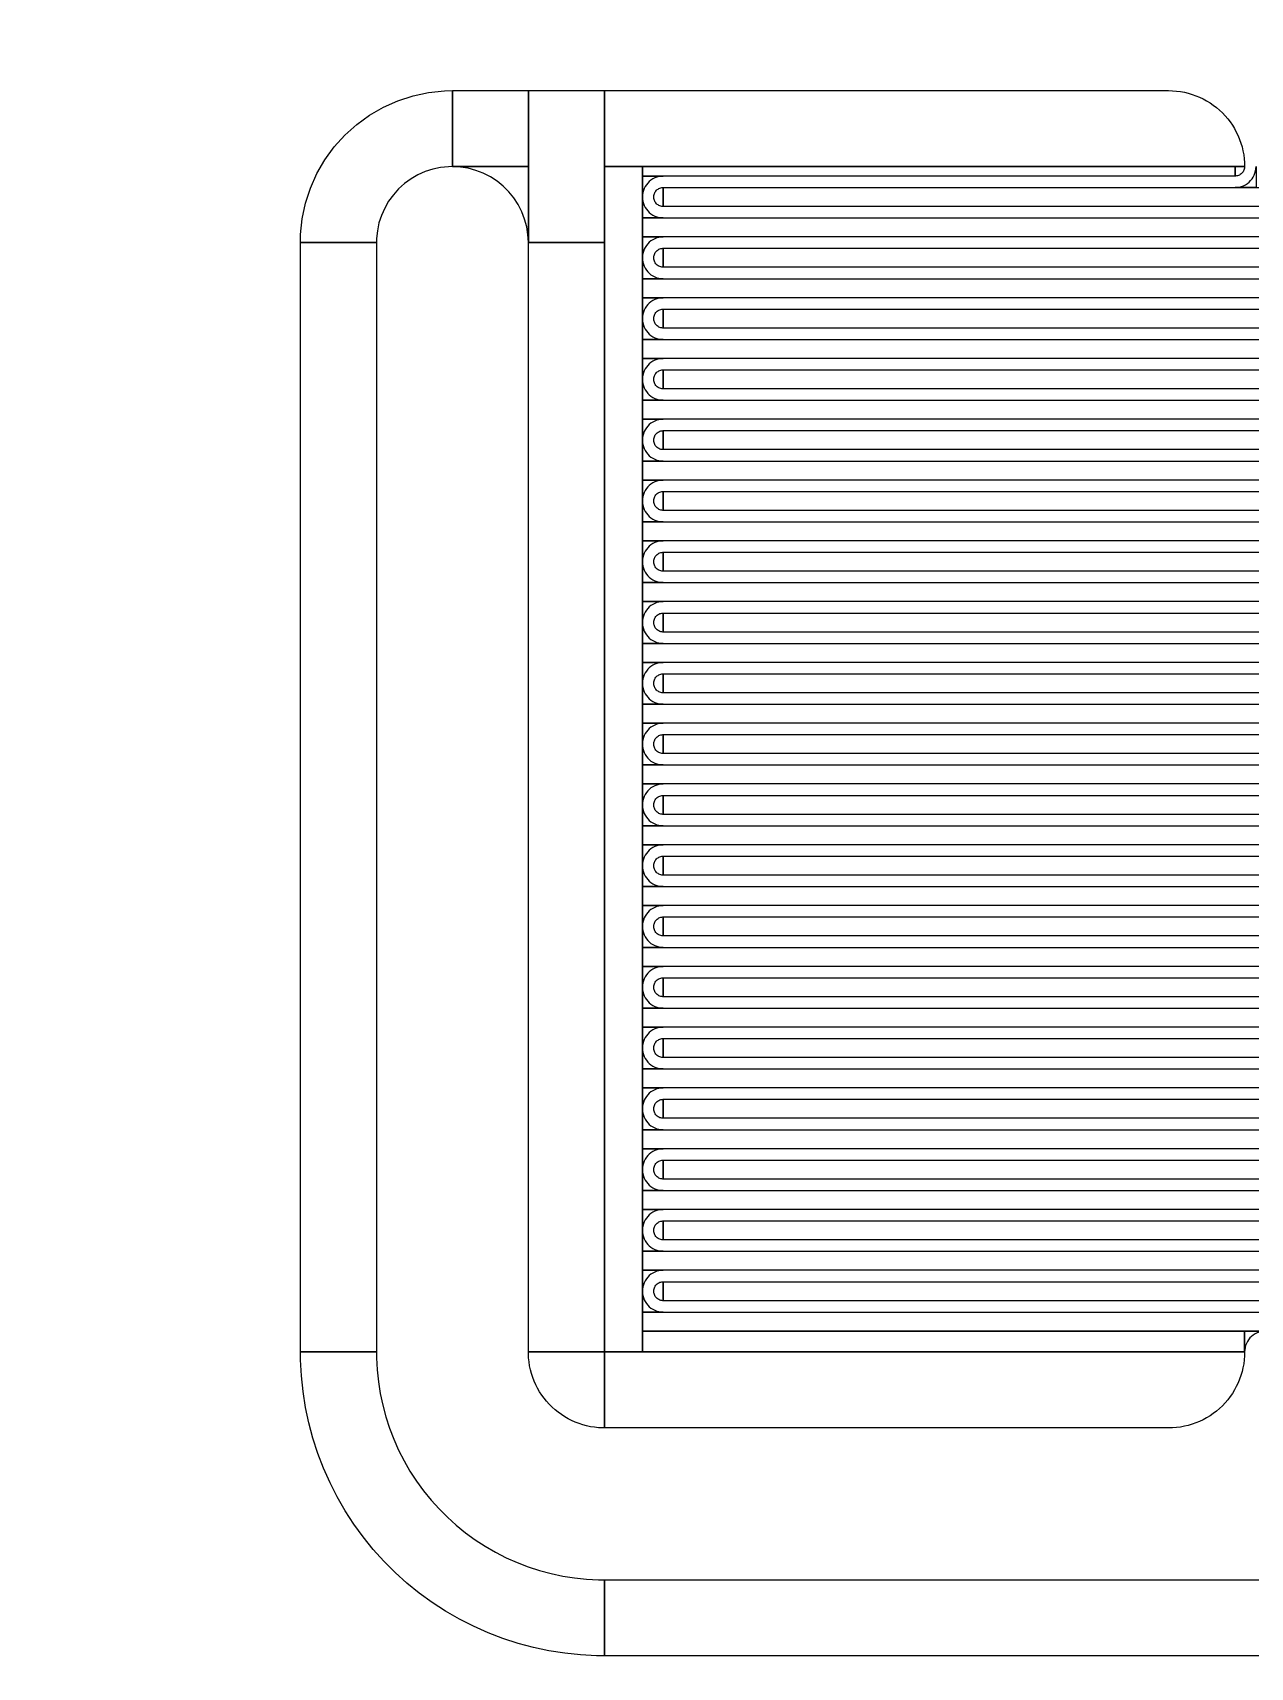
# Model space of a CAD drawing. Extents: x -50000 to 50000, y -50000 to 50000.
# Drawn here: x -33020.5 to -32700, y 18208 to 18638.2 of the extents above; entities that cross this region are included whole.
import ezdxf

# ---------------------------------------------------------------- set-up
doc = ezdxf.new("R2010")
doc.units = 0
doc.layers.add('FRAME', color=14, linetype='CONTINUOUS')
doc.layers.add('XOR4', color=17, linetype='CONTINUOUS')

# ---------------------------------------------------------------- blocks, each defined once
blk = doc.blocks.new('CHIP_RESONATOR')
at = {"layer": 'XOR4'}
for points in [[(2950, 4083), (2950.055, 4085.093), (2950.492, 4089.257), (2951.363, 4093.353), (2952.657, 4097.335), (2954.36, 4101.16), (2956.453, 4104.786), (2958.914, 4108.173), (2961.716, 4111.284), (2964.827, 4114.086), (2968.214, 4116.547), (2971.84, 4118.64), (2975.665, 4120.343), (2979.647, 4121.637), (2983.743, 4122.508), (2987.907, 4122.945), (2990, 4123), (2990, 4103), (2988.953, 4102.973), (2986.871, 4102.754), (2984.824, 4102.319), (2982.833, 4101.672), (2980.92, 4100.82), (2979.107, 4099.773), (2977.414, 4098.543), (2975.858, 4097.142), (2974.457, 4095.586), (2973.227, 4093.893), (2972.18, 4092.08), (2971.328, 4090.167), (2970.681, 4088.176), (2970.246, 4086.129), (2970.027, 4084.047), (2970, 4083)], [(2990, 4103), (2990, 4123), (3010, 4123), (3010, 4103)], [(3010, 4083), (3010, 4123), (3030, 4123), (3030, 4083)], [(3030, 4103), (3030, 4123), (3178.5, 4123), (3179.547, 4122.973), (3180.591, 4122.89), (3181.629, 4122.754), (3182.658, 4122.563), (3183.676, 4122.319), (3184.68, 4122.021), (3185.667, 4121.672), (3186.635, 4121.271), (3187.58, 4120.82), (3188.5, 4120.321), (3189.393, 4119.773), (3190.256, 4119.18), (3191.086, 4118.543), (3191.883, 4117.863), (3192.642, 4117.142), (3193.363, 4116.383), (3194.043, 4115.586), (3194.68, 4114.756), (3195.273, 4113.893), (3195.821, 4113), (3196.32, 4112.08), (3196.771, 4111.135), (3197.172, 4110.167), (3197.521, 4109.18), (3197.819, 4108.176), (3198.063, 4107.158), (3198.254, 4106.129), (3198.39, 4105.091), (3198.473, 4104.047), (3198.5, 4103)], [(3010, 4083), (3009.89, 4085.091), (3009.563, 4087.158), (3009.021, 4089.18), (3008.271, 4091.135), (3007.321, 4093), (3006.18, 4094.756), (3004.863, 4096.383), (3003.383, 4097.863), (3001.756, 4099.18), (3000, 4100.321), (2998.135, 4101.271), (2996.18, 4102.021), (2994.158, 4102.563), (2992.091, 4102.89), (2990, 4103), (3010, 4103)], [(3030, 3791), (3030, 4103), (3040, 4103), (3040, 3791)], [(3040, 4100.5), (3040, 4103), (3196, 4103), (3196, 4100.5)], [(3040, 4095), (3040, 4100.5), (3045.5, 4100.5), (3044.925, 4100.47), (3044.356, 4100.38), (3043.8, 4100.231), (3043.263, 4100.025), (3042.75, 4099.763), (3042.267, 4099.45), (3041.82, 4099.087), (3041.413, 4098.68), (3041.05, 4098.233), (3040.737, 4097.75), (3040.475, 4097.237), (3040.269, 4096.7), (3040.12, 4096.144), (3040.03, 4095.575)], [(3196, 4100.5), (3196, 4103), (3198.5, 4103), (3198.497, 4102.869), (3198.469, 4102.609), (3198.415, 4102.353), (3198.334, 4102.104), (3198.228, 4101.865), (3198.097, 4101.638), (3197.943, 4101.427), (3197.768, 4101.232), (3197.573, 4101.057), (3197.362, 4100.903), (3197.135, 4100.772), (3196.896, 4100.666), (3196.647, 4100.585), (3196.391, 4100.531), (3196.131, 4100.503)], [(3196, 4097.5), (3196.575, 4097.53), (3197.144, 4097.62), (3197.7, 4097.769), (3198.237, 4097.975), (3198.75, 4098.237), (3199.233, 4098.55), (3199.68, 4098.913), (3200.087, 4099.32), (3200.45, 4099.767), (3200.763, 4100.25), (3201.025, 4100.763), (3201.231, 4101.3), (3201.38, 4101.856), (3201.47, 4102.425), (3201.5, 4103), (3201.5, 4097.5)], [(3045.5, 4092.5), (3045.369, 4092.503), (3045.109, 4092.531), (3044.853, 4092.585), (3044.604, 4092.666), (3044.365, 4092.772), (3044.138, 4092.903), (3043.927, 4093.057), (3043.732, 4093.232), (3043.557, 4093.427), (3043.403, 4093.638), (3043.272, 4093.865), (3043.166, 4094.104), (3043.085, 4094.353), (3043.031, 4094.609), (3043.003, 4094.869), (3043.003, 4095.131), (3043.031, 4095.391), (3043.085, 4095.647), (3043.166, 4095.896), (3043.272, 4096.135), (3043.403, 4096.362), (3043.557, 4096.573), (3043.732, 4096.768), (3043.927, 4096.943), (3044.138, 4097.097), (3044.365, 4097.228), (3044.604, 4097.334), (3044.853, 4097.415), (3045.109, 4097.469), (3045.369, 4097.497), (3045.5, 4097.5)], [(3045.5, 4092.5), (3045.5, 4097.5), (3360, 4097.5), (3360, 4092.5)], [(3040, 4089.5), (3040, 4095), (3040.03, 4094.425), (3040.12, 4093.856), (3040.269, 4093.3), (3040.475, 4092.763), (3040.737, 4092.25), (3041.05, 4091.767), (3041.413, 4091.32), (3041.82, 4090.913), (3042.267, 4090.55), (3042.75, 4090.237), (3043.263, 4089.975), (3043.8, 4089.769), (3044.356, 4089.62), (3044.925, 4089.53), (3045.5, 4089.5)], [(3040, 4084.5), (3040, 4089.5), (3354.5, 4089.5), (3354.5, 4084.5)], [(3040, 4079), (3040, 4084.5), (3045.5, 4084.5), (3044.925, 4084.47), (3044.356, 4084.38), (3043.8, 4084.231), (3043.263, 4084.025), (3042.75, 4083.763), (3042.267, 4083.45), (3041.82, 4083.087), (3041.413, 4082.68), (3041.05, 4082.233), (3040.737, 4081.75), (3040.475, 4081.237), (3040.269, 4080.7), (3040.12, 4080.144), (3040.03, 4079.575)], [(2950, 3791), (2950, 4083), (2970, 4083), (2970, 3791)], [(3010, 3791), (3010, 4083), (3030, 4083), (3030, 3791)], [(3040, 4073.5), (3040, 4079), (3040.03, 4078.425), (3040.12, 4077.856), (3040.269, 4077.3), (3040.475, 4076.763), (3040.737, 4076.25), (3041.05, 4075.767), (3041.413, 4075.32), (3041.82, 4074.913), (3042.267, 4074.55), (3042.75, 4074.237), (3043.263, 4073.975), (3043.8, 4073.769), (3044.356, 4073.62), (3044.925, 4073.53), (3045.5, 4073.5)], [(3045.5, 4076.5), (3045.369, 4076.503), (3045.109, 4076.531), (3044.853, 4076.585), (3044.604, 4076.666), (3044.365, 4076.772), (3044.138, 4076.903), (3043.927, 4077.057), (3043.732, 4077.232), (3043.557, 4077.427), (3043.403, 4077.638), (3043.272, 4077.865), (3043.166, 4078.104), (3043.085, 4078.353), (3043.031, 4078.609), (3043.003, 4078.869), (3043.003, 4079.131), (3043.031, 4079.391), (3043.085, 4079.647), (3043.166, 4079.896), (3043.272, 4080.135), (3043.403, 4080.362), (3043.557, 4080.573), (3043.732, 4080.768), (3043.927, 4080.943), (3044.138, 4081.097), (3044.365, 4081.228), (3044.604, 4081.334), (3044.853, 4081.415), (3045.109, 4081.469), (3045.369, 4081.497), (3045.5, 4081.5)], [(3045.5, 4076.5), (3045.5, 4081.5), (3360, 4081.5), (3360, 4076.5)], [(3040, 4068.5), (3040, 4073.5), (3354.5, 4073.5), (3354.5, 4068.5)], [(3040, 4063), (3040, 4068.5), (3045.5, 4068.5), (3044.925, 4068.47), (3044.356, 4068.38), (3043.8, 4068.231), (3043.263, 4068.025), (3042.75, 4067.763), (3042.267, 4067.45), (3041.82, 4067.087), (3041.413, 4066.68), (3041.05, 4066.233), (3040.737, 4065.75), (3040.475, 4065.237), (3040.269, 4064.7), (3040.12, 4064.144), (3040.03, 4063.575)], [(3040, 4057.5), (3040, 4063), (3040.03, 4062.425), (3040.12, 4061.856), (3040.269, 4061.3), (3040.475, 4060.763), (3040.737, 4060.25), (3041.05, 4059.767), (3041.413, 4059.32), (3041.82, 4058.913), (3042.267, 4058.55), (3042.75, 4058.237), (3043.263, 4057.975), (3043.8, 4057.769), (3044.356, 4057.62), (3044.925, 4057.53), (3045.5, 4057.5)], [(3045.5, 4060.5), (3045.369, 4060.503), (3045.109, 4060.531), (3044.853, 4060.585), (3044.604, 4060.666), (3044.365, 4060.772), (3044.138, 4060.903), (3043.927, 4061.057), (3043.732, 4061.232), (3043.557, 4061.427), (3043.403, 4061.638), (3043.272, 4061.865), (3043.166, 4062.104), (3043.085, 4062.353), (3043.031, 4062.609), (3043.003, 4062.869), (3043.003, 4063.131), (3043.031, 4063.391), (3043.085, 4063.647), (3043.166, 4063.896), (3043.272, 4064.135), (3043.403, 4064.362), (3043.557, 4064.573), (3043.732, 4064.768), (3043.927, 4064.943), (3044.138, 4065.097), (3044.365, 4065.228), (3044.604, 4065.334), (3044.853, 4065.415), (3045.109, 4065.469), (3045.369, 4065.497), (3045.5, 4065.5)], [(3045.5, 4060.5), (3045.5, 4065.5), (3360, 4065.5), (3360, 4060.5)], [(3040, 4052.5), (3040, 4057.5), (3354.5, 4057.5), (3354.5, 4052.5)], [(3040, 4047), (3040, 4052.5), (3045.5, 4052.5), (3044.925, 4052.47), (3044.356, 4052.38), (3043.8, 4052.231), (3043.263, 4052.025), (3042.75, 4051.763), (3042.267, 4051.45), (3041.82, 4051.087), (3041.413, 4050.68), (3041.05, 4050.233), (3040.737, 4049.75), (3040.475, 4049.237), (3040.269, 4048.7), (3040.12, 4048.144), (3040.03, 4047.575)], [(3045.5, 4044.5), (3045.369, 4044.503), (3045.109, 4044.531), (3044.853, 4044.585), (3044.604, 4044.666), (3044.365, 4044.772), (3044.138, 4044.903), (3043.927, 4045.057), (3043.732, 4045.232), (3043.557, 4045.427), (3043.403, 4045.638), (3043.272, 4045.865), (3043.166, 4046.104), (3043.085, 4046.353), (3043.031, 4046.609), (3043.003, 4046.869), (3043.003, 4047.131), (3043.031, 4047.391), (3043.085, 4047.647), (3043.166, 4047.896), (3043.272, 4048.135), (3043.403, 4048.362), (3043.557, 4048.573), (3043.732, 4048.768), (3043.927, 4048.943), (3044.138, 4049.097), (3044.365, 4049.228), (3044.604, 4049.334), (3044.853, 4049.415), (3045.109, 4049.469), (3045.369, 4049.497), (3045.5, 4049.5)], [(3045.5, 4044.5), (3045.5, 4049.5), (3360, 4049.5), (3360, 4044.5)], [(3040, 4041.5), (3040, 4047), (3040.03, 4046.425), (3040.12, 4045.856), (3040.269, 4045.3), (3040.475, 4044.763), (3040.737, 4044.25), (3041.05, 4043.767), (3041.413, 4043.32), (3041.82, 4042.913), (3042.267, 4042.55), (3042.75, 4042.237), (3043.263, 4041.975), (3043.8, 4041.769), (3044.356, 4041.62), (3044.925, 4041.53), (3045.5, 4041.5)], [(3040, 4036.5), (3040, 4041.5), (3354.5, 4041.5), (3354.5, 4036.5)], [(3040, 4031), (3040, 4036.5), (3045.5, 4036.5), (3044.925, 4036.47), (3044.356, 4036.38), (3043.8, 4036.231), (3043.263, 4036.025), (3042.75, 4035.763), (3042.267, 4035.45), (3041.82, 4035.087), (3041.413, 4034.68), (3041.05, 4034.233), (3040.737, 4033.75), (3040.475, 4033.237), (3040.269, 4032.7), (3040.12, 4032.144), (3040.03, 4031.575)], [(3045.5, 4028.5), (3045.369, 4028.503), (3045.109, 4028.531), (3044.853, 4028.585), (3044.604, 4028.666), (3044.365, 4028.772), (3044.138, 4028.903), (3043.927, 4029.057), (3043.732, 4029.232), (3043.557, 4029.427), (3043.403, 4029.638), (3043.272, 4029.865), (3043.166, 4030.104), (3043.085, 4030.353), (3043.031, 4030.609), (3043.003, 4030.869), (3043.003, 4031.131), (3043.031, 4031.391), (3043.085, 4031.647), (3043.166, 4031.896), (3043.272, 4032.135), (3043.403, 4032.362), (3043.557, 4032.573), (3043.732, 4032.768), (3043.927, 4032.943), (3044.138, 4033.097), (3044.365, 4033.228), (3044.604, 4033.334), (3044.853, 4033.415), (3045.109, 4033.469), (3045.369, 4033.497), (3045.5, 4033.5)], [(3045.5, 4028.5), (3045.5, 4033.5), (3360, 4033.5), (3360, 4028.5)], [(3040, 4025.5), (3040, 4031), (3040.03, 4030.425), (3040.12, 4029.856), (3040.269, 4029.3), (3040.475, 4028.763), (3040.737, 4028.25), (3041.05, 4027.767), (3041.413, 4027.32), (3041.82, 4026.913), (3042.267, 4026.55), (3042.75, 4026.237), (3043.263, 4025.975), (3043.8, 4025.769), (3044.356, 4025.62), (3044.925, 4025.53), (3045.5, 4025.5)], [(3040, 4020.5), (3040, 4025.5), (3354.5, 4025.5), (3354.5, 4020.5)], [(3040, 4015), (3040, 4020.5), (3045.5, 4020.5), (3044.925, 4020.47), (3044.356, 4020.38), (3043.8, 4020.231), (3043.263, 4020.025), (3042.75, 4019.763), (3042.267, 4019.45), (3041.82, 4019.087), (3041.413, 4018.68), (3041.05, 4018.233), (3040.737, 4017.75), (3040.475, 4017.237), (3040.269, 4016.7), (3040.12, 4016.144), (3040.03, 4015.575)], [(3040, 4009.5), (3040, 4015), (3040.03, 4014.425), (3040.12, 4013.856), (3040.269, 4013.3), (3040.475, 4012.763), (3040.737, 4012.25), (3041.05, 4011.767), (3041.413, 4011.32), (3041.82, 4010.913), (3042.267, 4010.55), (3042.75, 4010.237), (3043.263, 4009.975), (3043.8, 4009.769), (3044.356, 4009.62), (3044.925, 4009.53), (3045.5, 4009.5)], [(3045.5, 4012.5), (3045.369, 4012.503), (3045.109, 4012.531), (3044.853, 4012.585), (3044.604, 4012.666), (3044.365, 4012.772), (3044.138, 4012.903), (3043.927, 4013.057), (3043.732, 4013.232), (3043.557, 4013.427), (3043.403, 4013.638), (3043.272, 4013.865), (3043.166, 4014.104), (3043.085, 4014.353), (3043.031, 4014.609), (3043.003, 4014.869), (3043.003, 4015.131), (3043.031, 4015.391), (3043.085, 4015.647), (3043.166, 4015.896), (3043.272, 4016.135), (3043.403, 4016.362), (3043.557, 4016.573), (3043.732, 4016.768), (3043.927, 4016.943), (3044.138, 4017.097), (3044.365, 4017.228), (3044.604, 4017.334), (3044.853, 4017.415), (3045.109, 4017.469), (3045.369, 4017.497), (3045.5, 4017.5)], [(3045.5, 4012.5), (3045.5, 4017.5), (3360, 4017.5), (3360, 4012.5)], [(3040, 4004.5), (3040, 4009.5), (3354.5, 4009.5), (3354.5, 4004.5)], [(3040, 3999), (3040, 4004.5), (3045.5, 4004.5), (3044.925, 4004.47), (3044.356, 4004.38), (3043.8, 4004.231), (3043.263, 4004.025), (3042.75, 4003.763), (3042.267, 4003.45), (3041.82, 4003.087), (3041.413, 4002.68), (3041.05, 4002.233), (3040.737, 4001.75), (3040.475, 4001.237), (3040.269, 4000.7), (3040.12, 4000.144), (3040.03, 3999.575)], [(3045.5, 3996.5), (3045.369, 3996.503), (3045.109, 3996.531), (3044.853, 3996.585), (3044.604, 3996.666), (3044.365, 3996.772), (3044.138, 3996.903), (3043.927, 3997.057), (3043.732, 3997.232), (3043.557, 3997.427), (3043.403, 3997.638), (3043.272, 3997.865), (3043.166, 3998.104), (3043.085, 3998.353), (3043.031, 3998.609), (3043.003, 3998.869), (3043.003, 3999.131), (3043.031, 3999.391), (3043.085, 3999.647), (3043.166, 3999.896), (3043.272, 4000.135), (3043.403, 4000.362), (3043.557, 4000.573), (3043.732, 4000.768), (3043.927, 4000.943), (3044.138, 4001.097), (3044.365, 4001.228), (3044.604, 4001.334), (3044.853, 4001.415), (3045.109, 4001.469), (3045.369, 4001.497), (3045.5, 4001.5)], [(3045.5, 3996.5), (3045.5, 4001.5), (3360, 4001.5), (3360, 3996.5)], [(3040, 3993.5), (3040, 3999), (3040.03, 3998.425), (3040.12, 3997.856), (3040.269, 3997.3), (3040.475, 3996.763), (3040.737, 3996.25), (3041.05, 3995.767), (3041.413, 3995.32), (3041.82, 3994.913), (3042.267, 3994.55), (3042.75, 3994.237), (3043.263, 3993.975), (3043.8, 3993.769), (3044.356, 3993.62), (3044.925, 3993.53), (3045.5, 3993.5)], [(3040, 3988.5), (3040, 3993.5), (3354.5, 3993.5), (3354.5, 3988.5)], [(3040, 3983), (3040, 3988.5), (3045.5, 3988.5), (3044.925, 3988.47), (3044.356, 3988.38), (3043.8, 3988.231), (3043.263, 3988.025), (3042.75, 3987.763), (3042.267, 3987.45), (3041.82, 3987.087), (3041.413, 3986.68), (3041.05, 3986.233), (3040.737, 3985.75), (3040.475, 3985.237), (3040.269, 3984.7), (3040.12, 3984.144), (3040.03, 3983.575)], [(3045.5, 3980.5), (3045.369, 3980.503), (3045.109, 3980.531), (3044.853, 3980.585), (3044.604, 3980.666), (3044.365, 3980.772), (3044.138, 3980.903), (3043.927, 3981.057), (3043.732, 3981.232), (3043.557, 3981.427), (3043.403, 3981.638), (3043.272, 3981.865), (3043.166, 3982.104), (3043.085, 3982.353), (3043.031, 3982.609), (3043.003, 3982.869), (3043.003, 3983.131), (3043.031, 3983.391), (3043.085, 3983.647), (3043.166, 3983.896), (3043.272, 3984.135), (3043.403, 3984.362), (3043.557, 3984.573), (3043.732, 3984.768), (3043.927, 3984.943), (3044.138, 3985.097), (3044.365, 3985.228), (3044.604, 3985.334), (3044.853, 3985.415), (3045.109, 3985.469), (3045.369, 3985.497), (3045.5, 3985.5)], [(3045.5, 3980.5), (3045.5, 3985.5), (3360, 3985.5), (3360, 3980.5)], [(3040, 3977.5), (3040, 3983), (3040.03, 3982.425), (3040.12, 3981.856), (3040.269, 3981.3), (3040.475, 3980.763), (3040.737, 3980.25), (3041.05, 3979.767), (3041.413, 3979.32), (3041.82, 3978.913), (3042.267, 3978.55), (3042.75, 3978.237), (3043.263, 3977.975), (3043.8, 3977.769), (3044.356, 3977.62), (3044.925, 3977.53), (3045.5, 3977.5)], [(3040, 3972.5), (3040, 3977.5), (3354.5, 3977.5), (3354.5, 3972.5)], [(3040, 3967), (3040, 3972.5), (3045.5, 3972.5), (3044.925, 3972.47), (3044.356, 3972.38), (3043.8, 3972.231), (3043.263, 3972.025), (3042.75, 3971.763), (3042.267, 3971.45), (3041.82, 3971.087), (3041.413, 3970.68), (3041.05, 3970.233), (3040.737, 3969.75), (3040.475, 3969.237), (3040.269, 3968.7), (3040.12, 3968.144), (3040.03, 3967.575)], [(3040, 3961.5), (3040, 3967), (3040.03, 3966.425), (3040.12, 3965.856), (3040.269, 3965.3), (3040.475, 3964.763), (3040.737, 3964.25), (3041.05, 3963.767), (3041.413, 3963.32), (3041.82, 3962.913), (3042.267, 3962.55), (3042.75, 3962.237), (3043.263, 3961.975), (3043.8, 3961.769), (3044.356, 3961.62), (3044.925, 3961.53), (3045.5, 3961.5)], [(3045.5, 3964.5), (3045.369, 3964.503), (3045.109, 3964.531), (3044.853, 3964.585), (3044.604, 3964.666), (3044.365, 3964.772), (3044.138, 3964.903), (3043.927, 3965.057), (3043.732, 3965.232), (3043.557, 3965.427), (3043.403, 3965.638), (3043.272, 3965.865), (3043.166, 3966.104), (3043.085, 3966.353), (3043.031, 3966.609), (3043.003, 3966.869), (3043.003, 3967.131), (3043.031, 3967.391), (3043.085, 3967.647), (3043.166, 3967.896), (3043.272, 3968.135), (3043.403, 3968.362), (3043.557, 3968.573), (3043.732, 3968.768), (3043.927, 3968.943), (3044.138, 3969.097), (3044.365, 3969.228), (3044.604, 3969.334), (3044.853, 3969.415), (3045.109, 3969.469), (3045.369, 3969.497), (3045.5, 3969.5)], [(3045.5, 3964.5), (3045.5, 3969.5), (3360, 3969.5), (3360, 3964.5)], [(3040, 3956.5), (3040, 3961.5), (3354.5, 3961.5), (3354.5, 3956.5)], [(3040, 3951), (3040, 3956.5), (3045.5, 3956.5), (3044.925, 3956.47), (3044.356, 3956.38), (3043.8, 3956.231), (3043.263, 3956.025), (3042.75, 3955.763), (3042.267, 3955.45), (3041.82, 3955.087), (3041.413, 3954.68), (3041.05, 3954.233), (3040.737, 3953.75), (3040.475, 3953.237), (3040.269, 3952.7), (3040.12, 3952.144), (3040.03, 3951.575)], [(3040, 3945.5), (3040, 3951), (3040.03, 3950.425), (3040.12, 3949.856), (3040.269, 3949.3), (3040.475, 3948.763), (3040.737, 3948.25), (3041.05, 3947.767), (3041.413, 3947.32), (3041.82, 3946.913), (3042.267, 3946.55), (3042.75, 3946.237), (3043.263, 3945.975), (3043.8, 3945.769), (3044.356, 3945.62), (3044.925, 3945.53), (3045.5, 3945.5)], [(3045.5, 3948.5), (3045.369, 3948.503), (3045.109, 3948.531), (3044.853, 3948.585), (3044.604, 3948.666), (3044.365, 3948.772), (3044.138, 3948.903), (3043.927, 3949.057), (3043.732, 3949.232), (3043.557, 3949.427), (3043.403, 3949.638), (3043.272, 3949.865), (3043.166, 3950.104), (3043.085, 3950.353), (3043.031, 3950.609), (3043.003, 3950.869), (3043.003, 3951.131), (3043.031, 3951.391), (3043.085, 3951.647), (3043.166, 3951.896), (3043.272, 3952.135), (3043.403, 3952.362), (3043.557, 3952.573), (3043.732, 3952.768), (3043.927, 3952.943), (3044.138, 3953.097), (3044.365, 3953.228), (3044.604, 3953.334), (3044.853, 3953.415), (3045.109, 3953.469), (3045.369, 3953.497), (3045.5, 3953.5)], [(3045.5, 3948.5), (3045.5, 3953.5), (3360, 3953.5), (3360, 3948.5)], [(3040, 3940.5), (3040, 3945.5), (3354.5, 3945.5), (3354.5, 3940.5)], [(3040, 3935), (3040, 3940.5), (3045.5, 3940.5), (3044.925, 3940.47), (3044.356, 3940.38), (3043.8, 3940.231), (3043.263, 3940.025), (3042.75, 3939.763), (3042.267, 3939.45), (3041.82, 3939.087), (3041.413, 3938.68), (3041.05, 3938.233), (3040.737, 3937.75), (3040.475, 3937.237), (3040.269, 3936.7), (3040.12, 3936.144), (3040.03, 3935.575)], [(3045.5, 3932.5), (3045.369, 3932.503), (3045.109, 3932.531), (3044.853, 3932.585), (3044.604, 3932.666), (3044.365, 3932.772), (3044.138, 3932.903), (3043.927, 3933.057), (3043.732, 3933.232), (3043.557, 3933.427), (3043.403, 3933.638), (3043.272, 3933.865), (3043.166, 3934.104), (3043.085, 3934.353), (3043.031, 3934.609), (3043.003, 3934.869), (3043.003, 3935.131), (3043.031, 3935.391), (3043.085, 3935.647), (3043.166, 3935.896), (3043.272, 3936.135), (3043.403, 3936.362), (3043.557, 3936.573), (3043.732, 3936.768), (3043.927, 3936.943), (3044.138, 3937.097), (3044.365, 3937.228), (3044.604, 3937.334), (3044.853, 3937.415), (3045.109, 3937.469), (3045.369, 3937.497), (3045.5, 3937.5)], [(3045.5, 3932.5), (3045.5, 3937.5), (3360, 3937.5), (3360, 3932.5)], [(3040, 3929.5), (3040, 3935), (3040.03, 3934.425), (3040.12, 3933.856), (3040.269, 3933.3), (3040.475, 3932.763), (3040.737, 3932.25), (3041.05, 3931.767), (3041.413, 3931.32), (3041.82, 3930.913), (3042.267, 3930.55), (3042.75, 3930.237), (3043.263, 3929.975), (3043.8, 3929.769), (3044.356, 3929.62), (3044.925, 3929.53), (3045.5, 3929.5)], [(3040, 3924.5), (3040, 3929.5), (3354.5, 3929.5), (3354.5, 3924.5)], [(3040, 3919), (3040, 3924.5), (3045.5, 3924.5), (3044.925, 3924.47), (3044.356, 3924.38), (3043.8, 3924.231), (3043.263, 3924.025), (3042.75, 3923.763), (3042.267, 3923.45), (3041.82, 3923.087), (3041.413, 3922.68), (3041.05, 3922.233), (3040.737, 3921.75), (3040.475, 3921.237), (3040.269, 3920.7), (3040.12, 3920.144), (3040.03, 3919.575)], [(3045.5, 3916.5), (3045.369, 3916.503), (3045.109, 3916.531), (3044.853, 3916.585), (3044.604, 3916.666), (3044.365, 3916.772), (3044.138, 3916.903), (3043.927, 3917.057), (3043.732, 3917.232), (3043.557, 3917.427), (3043.403, 3917.638), (3043.272, 3917.865), (3043.166, 3918.104), (3043.085, 3918.353), (3043.031, 3918.609), (3043.003, 3918.869), (3043.003, 3919.131), (3043.031, 3919.391), (3043.085, 3919.647), (3043.166, 3919.896), (3043.272, 3920.135), (3043.403, 3920.362), (3043.557, 3920.573), (3043.732, 3920.768), (3043.927, 3920.943), (3044.138, 3921.097), (3044.365, 3921.228), (3044.604, 3921.334), (3044.853, 3921.415), (3045.109, 3921.469), (3045.369, 3921.497), (3045.5, 3921.5)], [(3045.5, 3916.5), (3045.5, 3921.5), (3360, 3921.5), (3360, 3916.5)], [(3040, 3913.5), (3040, 3919), (3040.03, 3918.425), (3040.12, 3917.856), (3040.269, 3917.3), (3040.475, 3916.763), (3040.737, 3916.25), (3041.05, 3915.767), (3041.413, 3915.32), (3041.82, 3914.913), (3042.267, 3914.55), (3042.75, 3914.237), (3043.263, 3913.975), (3043.8, 3913.769), (3044.356, 3913.62), (3044.925, 3913.53), (3045.5, 3913.5)], [(3040, 3908.5), (3040, 3913.5), (3354.5, 3913.5), (3354.5, 3908.5)], [(3040, 3903), (3040, 3908.5), (3045.5, 3908.5), (3044.925, 3908.47), (3044.356, 3908.38), (3043.8, 3908.231), (3043.263, 3908.025), (3042.75, 3907.763), (3042.267, 3907.45), (3041.82, 3907.087), (3041.413, 3906.68), (3041.05, 3906.233), (3040.737, 3905.75), (3040.475, 3905.237), (3040.269, 3904.7), (3040.12, 3904.144), (3040.03, 3903.575)], [(3040, 3897.5), (3040, 3903), (3040.03, 3902.425), (3040.12, 3901.856), (3040.269, 3901.3), (3040.475, 3900.763), (3040.737, 3900.25), (3041.05, 3899.767), (3041.413, 3899.32), (3041.82, 3898.913), (3042.267, 3898.55), (3042.75, 3898.237), (3043.263, 3897.975), (3043.8, 3897.769), (3044.356, 3897.62), (3044.925, 3897.53), (3045.5, 3897.5)], [(3045.5, 3900.5), (3045.369, 3900.503), (3045.109, 3900.531), (3044.853, 3900.585), (3044.604, 3900.666), (3044.365, 3900.772), (3044.138, 3900.903), (3043.927, 3901.057), (3043.732, 3901.232), (3043.557, 3901.427), (3043.403, 3901.638), (3043.272, 3901.865), (3043.166, 3902.104), (3043.085, 3902.353), (3043.031, 3902.609), (3043.003, 3902.869), (3043.003, 3903.131), (3043.031, 3903.391), (3043.085, 3903.647), (3043.166, 3903.896), (3043.272, 3904.135), (3043.403, 3904.362), (3043.557, 3904.573), (3043.732, 3904.768), (3043.927, 3904.943), (3044.138, 3905.097), (3044.365, 3905.228), (3044.604, 3905.334), (3044.853, 3905.415), (3045.109, 3905.469), (3045.369, 3905.497), (3045.5, 3905.5)], [(3045.5, 3900.5), (3045.5, 3905.5), (3360, 3905.5), (3360, 3900.5)], [(3040, 3892.5), (3040, 3897.5), (3354.5, 3897.5), (3354.5, 3892.5)], [(3040, 3887), (3040, 3892.5), (3045.5, 3892.5), (3044.925, 3892.47), (3044.356, 3892.38), (3043.8, 3892.231), (3043.263, 3892.025), (3042.75, 3891.763), (3042.267, 3891.45), (3041.82, 3891.087), (3041.413, 3890.68), (3041.05, 3890.233), (3040.737, 3889.75), (3040.475, 3889.237), (3040.269, 3888.7), (3040.12, 3888.144), (3040.03, 3887.575)], [(3045.5, 3884.5), (3045.369, 3884.503), (3045.109, 3884.531), (3044.853, 3884.585), (3044.604, 3884.666), (3044.365, 3884.772), (3044.138, 3884.903), (3043.927, 3885.057), (3043.732, 3885.232), (3043.557, 3885.427), (3043.403, 3885.638), (3043.272, 3885.865), (3043.166, 3886.104), (3043.085, 3886.353), (3043.031, 3886.609), (3043.003, 3886.869), (3043.003, 3887.131), (3043.031, 3887.391), (3043.085, 3887.647), (3043.166, 3887.896), (3043.272, 3888.135), (3043.403, 3888.362), (3043.557, 3888.573), (3043.732, 3888.768), (3043.927, 3888.943), (3044.138, 3889.097), (3044.365, 3889.228), (3044.604, 3889.334), (3044.853, 3889.415), (3045.109, 3889.469), (3045.369, 3889.497), (3045.5, 3889.5)], [(3045.5, 3884.5), (3045.5, 3889.5), (3360, 3889.5), (3360, 3884.5)], [(3040, 3881.5), (3040, 3887), (3040.03, 3886.425), (3040.12, 3885.856), (3040.269, 3885.3), (3040.475, 3884.763), (3040.737, 3884.25), (3041.05, 3883.767), (3041.413, 3883.32), (3041.82, 3882.913), (3042.267, 3882.55), (3042.75, 3882.237), (3043.263, 3881.975), (3043.8, 3881.769), (3044.356, 3881.62), (3044.925, 3881.53), (3045.5, 3881.5)], [(3040, 3876.5), (3040, 3881.5), (3354.5, 3881.5), (3354.5, 3876.5)], [(3040, 3871), (3040, 3876.5), (3045.5, 3876.5), (3044.925, 3876.47), (3044.356, 3876.38), (3043.8, 3876.231), (3043.263, 3876.025), (3042.75, 3875.763), (3042.267, 3875.45), (3041.82, 3875.087), (3041.413, 3874.68), (3041.05, 3874.233), (3040.737, 3873.75), (3040.475, 3873.237), (3040.269, 3872.7), (3040.12, 3872.144), (3040.03, 3871.575)], [(3045.5, 3868.5), (3045.369, 3868.503), (3045.109, 3868.531), (3044.853, 3868.585), (3044.604, 3868.666), (3044.365, 3868.772), (3044.138, 3868.903), (3043.927, 3869.057), (3043.732, 3869.232), (3043.557, 3869.427), (3043.403, 3869.638), (3043.272, 3869.865), (3043.166, 3870.104), (3043.085, 3870.353), (3043.031, 3870.609), (3043.003, 3870.869), (3043.003, 3871.131), (3043.031, 3871.391), (3043.085, 3871.647), (3043.166, 3871.896), (3043.272, 3872.135), (3043.403, 3872.362), (3043.557, 3872.573), (3043.732, 3872.768), (3043.927, 3872.943), (3044.138, 3873.097), (3044.365, 3873.228), (3044.604, 3873.334), (3044.853, 3873.415), (3045.109, 3873.469), (3045.369, 3873.497), (3045.5, 3873.5)], [(3045.5, 3868.5), (3045.5, 3873.5), (3360, 3873.5), (3360, 3868.5)], [(3040, 3865.5), (3040, 3871), (3040.03, 3870.425), (3040.12, 3869.856), (3040.269, 3869.3), (3040.475, 3868.763), (3040.737, 3868.25), (3041.05, 3867.767), (3041.413, 3867.32), (3041.82, 3866.913), (3042.267, 3866.55), (3042.75, 3866.237), (3043.263, 3865.975), (3043.8, 3865.769), (3044.356, 3865.62), (3044.925, 3865.53), (3045.5, 3865.5)], [(3040, 3860.5), (3040, 3865.5), (3354.5, 3865.5), (3354.5, 3860.5)], [(3040, 3855), (3040, 3860.5), (3045.5, 3860.5), (3044.925, 3860.47), (3044.356, 3860.38), (3043.8, 3860.231), (3043.263, 3860.025), (3042.75, 3859.763), (3042.267, 3859.45), (3041.82, 3859.087), (3041.413, 3858.68), (3041.05, 3858.233), (3040.737, 3857.75), (3040.475, 3857.237), (3040.269, 3856.7), (3040.12, 3856.144), (3040.03, 3855.575)], [(3045.5, 3852.5), (3045.369, 3852.503), (3045.109, 3852.531), (3044.853, 3852.585), (3044.604, 3852.666), (3044.365, 3852.772), (3044.138, 3852.903), (3043.927, 3853.057), (3043.732, 3853.232), (3043.557, 3853.427), (3043.403, 3853.638), (3043.272, 3853.865), (3043.166, 3854.104), (3043.085, 3854.353), (3043.031, 3854.609), (3043.003, 3854.869), (3043.003, 3855.131), (3043.031, 3855.391), (3043.085, 3855.647), (3043.166, 3855.896), (3043.272, 3856.135), (3043.403, 3856.362), (3043.557, 3856.573), (3043.732, 3856.768), (3043.927, 3856.943), (3044.138, 3857.097), (3044.365, 3857.228), (3044.604, 3857.334), (3044.853, 3857.415), (3045.109, 3857.469), (3045.369, 3857.497), (3045.5, 3857.5)], [(3045.5, 3852.5), (3045.5, 3857.5), (3360, 3857.5), (3360, 3852.5)], [(3040, 3849.5), (3040, 3855), (3040.03, 3854.425), (3040.12, 3853.856), (3040.269, 3853.3), (3040.475, 3852.763), (3040.737, 3852.25), (3041.05, 3851.767), (3041.413, 3851.32), (3041.82, 3850.913), (3042.267, 3850.55), (3042.75, 3850.237), (3043.263, 3849.975), (3043.8, 3849.769), (3044.356, 3849.62), (3044.925, 3849.53), (3045.5, 3849.5)], [(3040, 3844.5), (3040, 3849.5), (3354.5, 3849.5), (3354.5, 3844.5)], [(3040, 3839), (3040, 3844.5), (3045.5, 3844.5), (3044.925, 3844.47), (3044.356, 3844.38), (3043.8, 3844.231), (3043.263, 3844.025), (3042.75, 3843.763), (3042.267, 3843.45), (3041.82, 3843.087), (3041.413, 3842.68), (3041.05, 3842.233), (3040.737, 3841.75), (3040.475, 3841.237), (3040.269, 3840.7), (3040.12, 3840.144), (3040.03, 3839.575)], [(3040, 3833.5), (3040, 3839), (3040.03, 3838.425), (3040.12, 3837.856), (3040.269, 3837.3), (3040.475, 3836.763), (3040.737, 3836.25), (3041.05, 3835.767), (3041.413, 3835.32), (3041.82, 3834.913), (3042.267, 3834.55), (3042.75, 3834.237), (3043.263, 3833.975), (3043.8, 3833.769), (3044.356, 3833.62), (3044.925, 3833.53), (3045.5, 3833.5)], [(3045.5, 3836.5), (3045.369, 3836.503), (3045.109, 3836.531), (3044.853, 3836.585), (3044.604, 3836.666), (3044.365, 3836.772), (3044.138, 3836.903), (3043.927, 3837.057), (3043.732, 3837.232), (3043.557, 3837.427), (3043.403, 3837.638), (3043.272, 3837.865), (3043.166, 3838.104), (3043.085, 3838.353), (3043.031, 3838.609), (3043.003, 3838.869), (3043.003, 3839.131), (3043.031, 3839.391), (3043.085, 3839.647), (3043.166, 3839.896), (3043.272, 3840.135), (3043.403, 3840.362), (3043.557, 3840.573), (3043.732, 3840.768), (3043.927, 3840.943), (3044.138, 3841.097), (3044.365, 3841.228), (3044.604, 3841.334), (3044.853, 3841.415), (3045.109, 3841.469), (3045.369, 3841.497), (3045.5, 3841.5)], [(3045.5, 3836.5), (3045.5, 3841.5), (3360, 3841.5), (3360, 3836.5)], [(3040, 3828.5), (3040, 3833.5), (3354.5, 3833.5), (3354.5, 3828.5)], [(3040, 3823), (3040, 3828.5), (3045.5, 3828.5), (3044.925, 3828.47), (3044.356, 3828.38), (3043.8, 3828.231), (3043.263, 3828.025), (3042.75, 3827.763), (3042.267, 3827.45), (3041.82, 3827.087), (3041.413, 3826.68), (3041.05, 3826.233), (3040.737, 3825.75), (3040.475, 3825.237), (3040.269, 3824.7), (3040.12, 3824.144), (3040.03, 3823.575)], [(3045.5, 3820.5), (3045.369, 3820.503), (3045.109, 3820.531), (3044.853, 3820.585), (3044.604, 3820.666), (3044.365, 3820.772), (3044.138, 3820.903), (3043.927, 3821.057), (3043.732, 3821.232), (3043.557, 3821.427), (3043.403, 3821.638), (3043.272, 3821.865), (3043.166, 3822.104), (3043.085, 3822.353), (3043.031, 3822.609), (3043.003, 3822.869), (3043.003, 3823.131), (3043.031, 3823.391), (3043.085, 3823.647), (3043.166, 3823.896), (3043.272, 3824.135), (3043.403, 3824.362), (3043.557, 3824.573), (3043.732, 3824.768), (3043.927, 3824.943), (3044.138, 3825.097), (3044.365, 3825.228), (3044.604, 3825.334), (3044.853, 3825.415), (3045.109, 3825.469), (3045.369, 3825.497), (3045.5, 3825.5)], [(3045.5, 3820.5), (3045.5, 3825.5), (3360, 3825.5), (3360, 3820.5)], [(3040, 3817.5), (3040, 3823), (3040.03, 3822.425), (3040.12, 3821.856), (3040.269, 3821.3), (3040.475, 3820.763), (3040.737, 3820.25), (3041.05, 3819.767), (3041.413, 3819.32), (3041.82, 3818.913), (3042.267, 3818.55), (3042.75, 3818.237), (3043.263, 3817.975), (3043.8, 3817.769), (3044.356, 3817.62), (3044.925, 3817.53), (3045.5, 3817.5)], [(3040, 3812.5), (3040, 3817.5), (3354.5, 3817.5), (3354.5, 3812.5)], [(3040, 3807), (3040, 3812.5), (3045.5, 3812.5), (3044.925, 3812.47), (3044.356, 3812.38), (3043.8, 3812.231), (3043.263, 3812.025), (3042.75, 3811.763), (3042.267, 3811.45), (3041.82, 3811.087), (3041.413, 3810.68), (3041.05, 3810.233), (3040.737, 3809.75), (3040.475, 3809.237), (3040.269, 3808.7), (3040.12, 3808.144), (3040.03, 3807.575)], [(3045.5, 3804.5), (3045.369, 3804.503), (3045.109, 3804.531), (3044.853, 3804.585), (3044.604, 3804.666), (3044.365, 3804.772), (3044.138, 3804.903), (3043.927, 3805.057), (3043.732, 3805.232), (3043.557, 3805.427), (3043.403, 3805.638), (3043.272, 3805.865), (3043.166, 3806.104), (3043.085, 3806.353), (3043.031, 3806.609), (3043.003, 3806.869), (3043.003, 3807.131), (3043.031, 3807.391), (3043.085, 3807.647), (3043.166, 3807.896), (3043.272, 3808.135), (3043.403, 3808.362), (3043.557, 3808.573), (3043.732, 3808.768), (3043.927, 3808.943), (3044.138, 3809.097), (3044.365, 3809.228), (3044.604, 3809.334), (3044.853, 3809.415), (3045.109, 3809.469), (3045.369, 3809.497), (3045.5, 3809.5)], [(3045.5, 3804.5), (3045.5, 3809.5), (3360, 3809.5), (3360, 3804.5)], [(3040, 3801.5), (3040, 3807), (3040.03, 3806.425), (3040.12, 3805.856), (3040.269, 3805.3), (3040.475, 3804.763), (3040.737, 3804.25), (3041.05, 3803.767), (3041.413, 3803.32), (3041.82, 3802.913), (3042.267, 3802.55), (3042.75, 3802.237), (3043.263, 3801.975), (3043.8, 3801.769), (3044.356, 3801.62), (3044.925, 3801.53), (3045.5, 3801.5)], [(3040, 3796.5), (3040, 3801.5), (3354.5, 3801.5), (3354.5, 3796.5)], [(3040, 3791), (3040, 3796.5), (3198.5, 3796.5), (3198.5, 3791)], [(3198.5, 3791), (3198.5, 3796.5), (3204, 3796.5), (3203.425, 3796.47), (3202.856, 3796.38), (3202.3, 3796.231), (3201.763, 3796.025), (3201.25, 3795.763), (3200.767, 3795.45), (3200.32, 3795.087), (3199.913, 3794.68), (3199.55, 3794.233), (3199.237, 3793.75), (3198.975, 3793.237), (3198.769, 3792.7), (3198.62, 3792.144), (3198.53, 3791.575)], [(3030, 3711), (3027.906, 3711.027), (3023.723, 3711.247), (3019.558, 3711.684), (3015.421, 3712.34), (3011.324, 3713.21), (3007.279, 3714.294), (3003.295, 3715.589), (2999.385, 3717.09), (2995.559, 3718.793), (2991.827, 3720.695), (2988.2, 3722.789), (2984.688, 3725.07), (2981.299, 3727.532), (2978.044, 3730.168), (2974.932, 3732.97), (2971.97, 3735.932), (2969.168, 3739.044), (2966.532, 3742.299), (2964.07, 3745.688), (2961.789, 3749.2), (2959.695, 3752.827), (2957.793, 3756.559), (2956.09, 3760.385), (2954.589, 3764.295), (2953.294, 3768.279), (2952.21, 3772.324), (2951.34, 3776.421), (2950.684, 3780.558), (2950.247, 3784.723), (2950.027, 3788.906), (2950, 3791), (2970, 3791), (2970.021, 3789.429), (2970.185, 3786.292), (2970.513, 3783.168), (2971.005, 3780.066), (2971.658, 3776.993), (2972.471, 3773.959), (2973.442, 3770.972), (2974.567, 3768.039), (2975.845, 3765.169), (2977.271, 3762.37), (2978.842, 3759.65), (2980.552, 3757.016), (2982.399, 3754.474), (2984.376, 3752.033), (2986.478, 3749.699), (2988.699, 3747.478), (2991.033, 3745.376), (2993.474, 3743.399), (2996.016, 3741.552), (2998.65, 3739.842), (3001.37, 3738.271), (3004.169, 3736.845), (3007.039, 3735.567), (3009.972, 3734.442), (3012.959, 3733.471), (3015.993, 3732.658), (3019.066, 3732.005), (3022.168, 3731.513), (3025.292, 3731.185), (3028.429, 3731.021), (3030, 3731)], [(3030, 3771), (3029.476, 3771.007), (3028.431, 3771.062), (3027.389, 3771.171), (3026.355, 3771.335), (3025.331, 3771.553), (3024.32, 3771.824), (3023.324, 3772.147), (3022.346, 3772.522), (3021.39, 3772.948), (3020.457, 3773.424), (3019.55, 3773.947), (3018.672, 3774.517), (3017.825, 3775.133), (3017.011, 3775.792), (3016.233, 3776.493), (3015.493, 3777.233), (3014.792, 3778.011), (3014.133, 3778.825), (3013.517, 3779.672), (3012.947, 3780.55), (3012.424, 3781.457), (3011.948, 3782.39), (3011.522, 3783.346), (3011.147, 3784.324), (3010.824, 3785.32), (3010.553, 3786.331), (3010.335, 3787.355), (3010.171, 3788.389), (3010.062, 3789.431), (3010.007, 3790.476), (3010, 3791), (3030, 3791)], [(3030, 3771), (3030, 3791), (3198.5, 3791), (3198.473, 3789.953), (3198.39, 3788.909), (3198.254, 3787.871), (3198.063, 3786.842), (3197.819, 3785.824), (3197.521, 3784.82), (3197.172, 3783.833), (3196.771, 3782.865), (3196.32, 3781.92), (3195.821, 3781), (3195.273, 3780.107), (3194.68, 3779.244), (3194.043, 3778.414), (3193.363, 3777.617), (3192.642, 3776.858), (3191.883, 3776.137), (3191.086, 3775.457), (3190.256, 3774.82), (3189.393, 3774.227), (3188.5, 3773.679), (3187.58, 3773.18), (3186.635, 3772.729), (3185.667, 3772.328), (3184.68, 3771.979), (3183.676, 3771.681), (3182.658, 3771.437), (3181.629, 3771.246), (3180.591, 3771.11), (3179.547, 3771.027), (3178.5, 3771)], [(3030, 3711), (3030, 3731), (3370, 3731), (3370, 3711)]]:
    blk.add_lwpolyline(points, close=True, dxfattribs=at)

msp = doc.modelspace()

# ---------------------------------------------------------------- linework, layer by layer
at = {"layer": 'FRAME'}
for radius in [50000, 49000]:
    msp.add_circle((0, 0), radius, dxfattribs=at)

# ---------------------------------------------------------------- block references
msp.add_blockref('CHIP_RESONATOR', (-35900, 14500))

doc.saveas('drawing.dxf')
